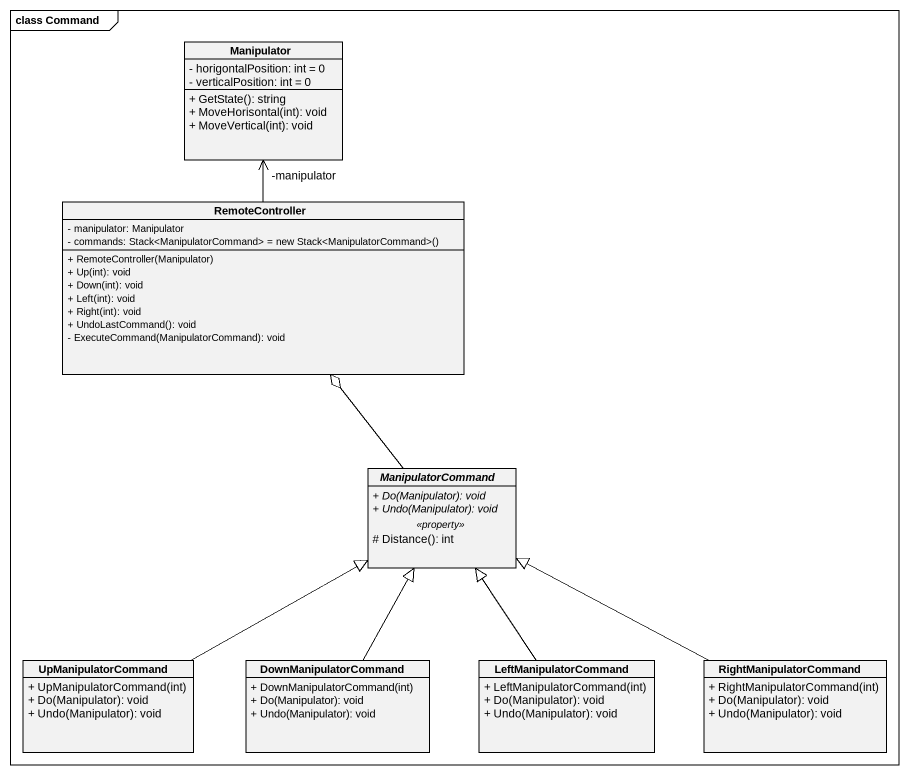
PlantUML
@startuml
mainframe class Command
hide circle
hide empty members
skinparam classAttributeIconSize 0
class Manipulator {
  - horigontalPosition: int = 0
  - verticalPosition: int = 0
  + GetState(): string
  + MoveHorisontal(int): void
  + MoveVertical(int): void
}
class RemoteController {
  - manipulator: Manipulator
  {field} - commands: Stack<ManipulatorCommand> = new Stack<ManipulatorCommand>()
  + RemoteController(Manipulator)
  + Up(int): void
  + Down(int): void
  + Left(int): void
  + Right(int): void
  + UndoLastCommand(): void
  - ExecuteCommand(ManipulatorCommand): void
}
abstract class ManipulatorCommand {
  {abstract} + Do(Manipulator): void
  {abstract} + Undo(Manipulator): void
  .. <<property>> ..
  # Distance(): int
}
class UpManipulatorCommand {
  + UpManipulatorCommand(int)
  + Do(Manipulator): void
  + Undo(Manipulator): void
}
class DownManipulatorCommand {
  + DownManipulatorCommand(int)
  + Do(Manipulator): void
  + Undo(Manipulator): void
}
class LeftManipulatorCommand {
  + LeftManipulatorCommand(int)
  + Do(Manipulator): void
  + Undo(Manipulator): void
}
class RightManipulatorCommand {
  + RightManipulatorCommand(int)
  + Do(Manipulator): void
  + Undo(Manipulator): void
}
RemoteController -up-> "-manipulator" Manipulator
ManipulatorCommand -up-o RemoteController
UpManipulatorCommand -right-|> ManipulatorCommand
DownManipulatorCommand -up-|> ManipulatorCommand
LeftManipulatorCommand -up-|> ManipulatorCommand
RightManipulatorCommand -left-|> ManipulatorCommand
@enduml
